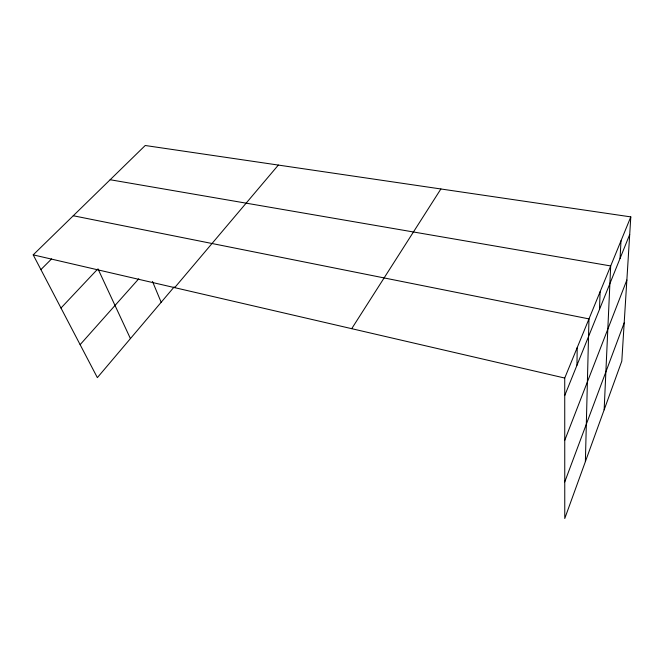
<?xml version="1.0" encoding="UTF-8"?>
<svg xmlns="http://www.w3.org/2000/svg" width="664" height="664" viewBox="0 0 664 664"><rect width="100%" height="100%" fill="white"/><g stroke="black" fill="none" stroke-linecap="round" stroke-linejoin="round"><path stroke-width="1" d="M576.966 365.225L577.199 347.629M585.382 461.613L588.976 318.903L73.264 215.75M599.492 309.382L600.123 291.712M604.149 409.829L610.689 265.949L110.158 179.737M620.051 258.421L621.006 240.775M630.8 216.896L621.803 361.116L564.765 518.501L564.732 378.048L630.8 216.896L145.225 145.499L33.2 254.86L97.359 377.633L174.217 286.881M564.757 481.923L624.185 322.887M564.749 440.332L626.866 280M564.74 395.545L629.704 234.492M351.712 328.68L440.896 188.974M174.682 287.653L278.349 165.07M80.128 344.649L138.768 278.789M60.98 308.03L97.251 269.526M40.902 269.601L51.618 258.894M33.2 254.86L564.732 378.048M97.948 268.787L130.426 338.59M152.496 281.445L161.169 302.286"/></g></svg>
